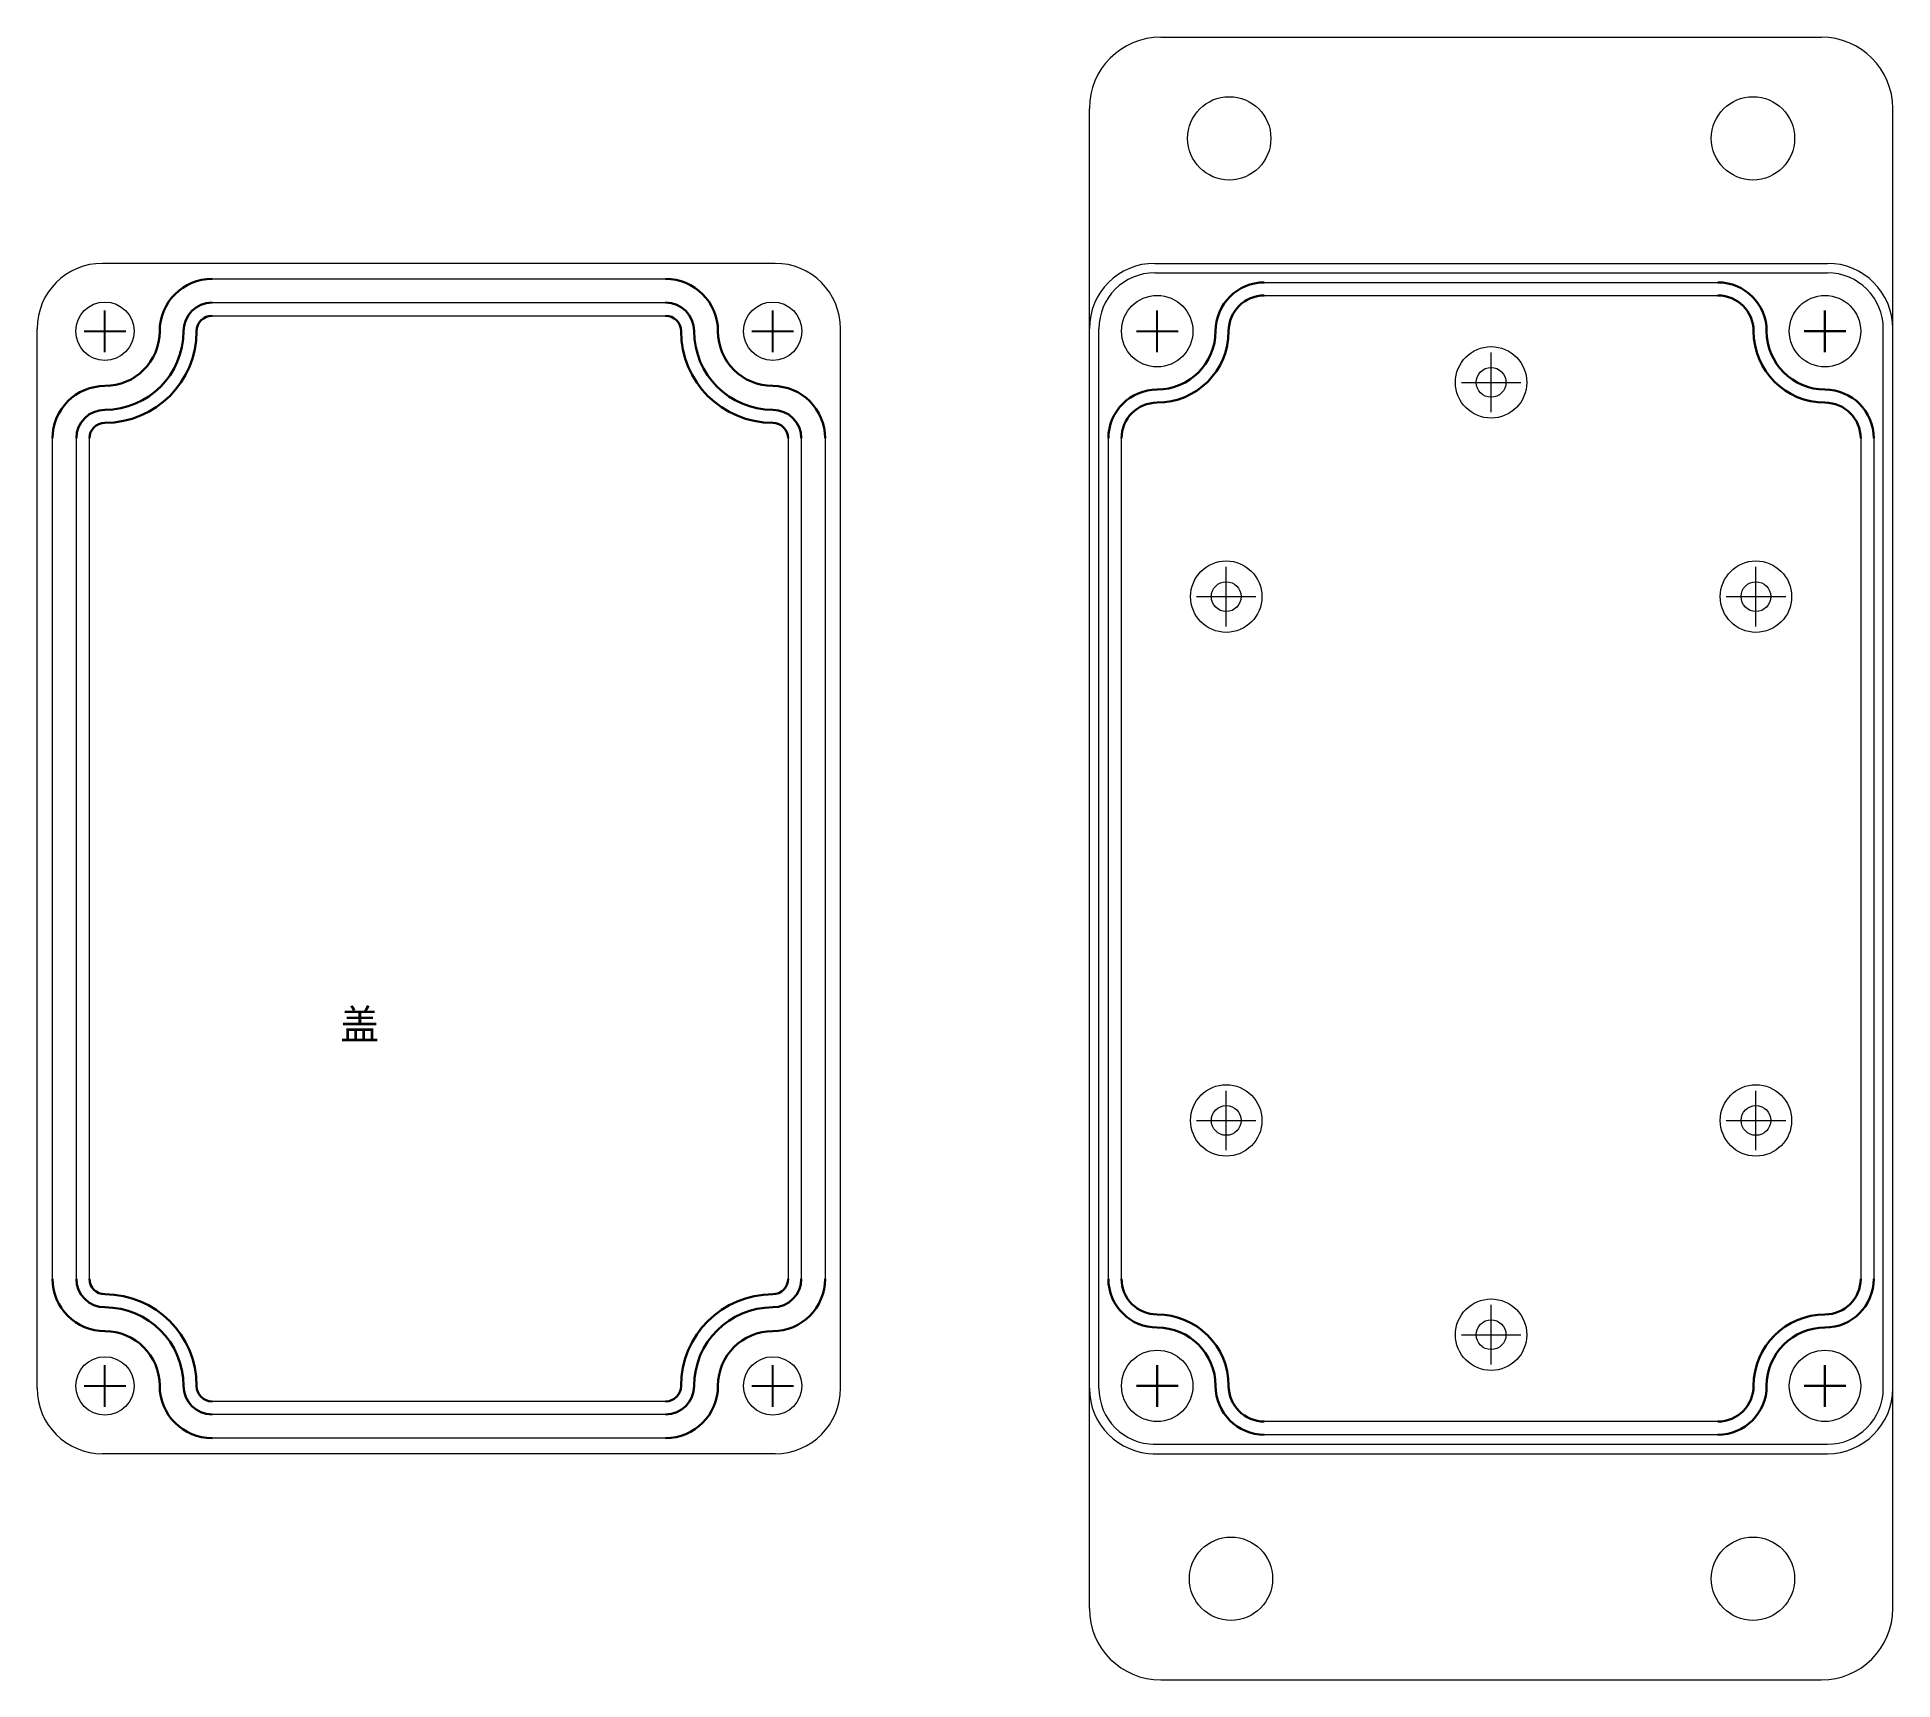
# Model space of a CAD drawing. Header units: millimetres. Extents: x 7174 to 7330, y -256 to -118.
import ezdxf

# ---------------------------------------------------------------- set-up
doc = ezdxf.new("R2010")
doc.units = ezdxf.units.MM
doc.header["$LTSCALE"] = 0.3
doc.linetypes.add('CENTER2', pattern=[28.575, 19.05, -3.175, 3.175, -3.175])
doc.layers.get('0').update_dxf_attribs({"lineweight": 30})
doc.layers.add('A', color=1, linetype='CENTER2')
doc.layers.add('D', color=3, linetype='Continuous', lineweight=15)
doc.styles.get("Standard").update_dxf_attribs({"font": 'txt.shx'})

msp = doc.modelspace()

# ---------------------------------------------------------------- linework, layer by layer
at = {"color": 7, "lineweight": 20, "ltscale": 0.3}
for p, q in [((7188.43, -137.84), (7226.53, -137.84)), ((7276.83, -138.14), (7314.93, -138.14)), ((7188.43, -139.84), (7226.53, -139.84)), ((7276.83, -139.24), (7314.93, -139.24)), ((7188.43, -140.94), (7226.53, -140.94)), ((7175.03, -221.84), (7175.03, -151.24)), ((7177.03, -221.84), (7177.03, -151.24)), ((7178.13, -221.84), (7178.13, -151.24)), ((7236.83, -151.24), (7236.83, -221.84)), ((7237.93, -151.24), (7237.93, -221.84)), ((7239.93, -151.24), (7239.93, -221.84)), ((7263.73, -221.84), (7263.73, -151.24)), ((7264.83, -221.84), (7264.83, -151.24)), ((7326.93, -151.24), (7326.93, -221.84)), ((7328.03, -151.24), (7328.03, -221.84)), ((7226.53, -232.14), (7188.43, -232.14)), ((7226.53, -233.24), (7188.43, -233.24)), ((7314.93, -233.84), (7276.83, -233.84)), ((7226.53, -235.24), (7188.28, -235.24)), ((7314.93, -234.94), (7276.83, -234.94))]:
    msp.add_line(p, q, dxfattribs=at)
at = {"color": 7}
for p, q in [((7323.93, -143.99), (7323.93, -140.49)), ((7322.18, -142.24), (7325.68, -142.24)), ((7267.83, -232.59), (7267.83, -229.09)), ((7323.93, -232.59), (7323.93, -229.09)), ((7266.08, -230.84), (7269.58, -230.84)), ((7322.18, -230.84), (7325.68, -230.84))]:
    msp.add_line(p, q, dxfattribs=at)
at = {"color": 7, "ltscale": 0.3}
for centre, radius, start, end in [((7188.43, -142.24), 4.4, 90, 180), ((7226.53, -142.24), 4.4, 0, 90), ((7276.83, -142.24), 4.1, 90, 180), ((7314.93, -142.24), 4.1, 0, 90), ((7188.43, -142.24), 2.4, 90, 180), ((7226.53, -142.24), 2.4, 0, 90), ((7276.83, -142.24), 3, 90, 180), ((7314.93, -142.24), 3, 0, 90), ((7188.43, -142.24), 1.3, 90, 180), ((7226.53, -142.24), 1.3, 0, 90), ((7179.43, -142.24), 4.6, 270, 0), ((7179.43, -142.24), 7.7, 270, 0), ((7179.43, -142.24), 6.6, 270, 0), ((7235.53, -142.24), 7.7, 180, 270), ((7235.53, -142.24), 6.6, 180, 270), ((7235.53, -142.24), 4.6, 180, 270), ((7267.83, -142.24), 6, 270, 0), ((7267.83, -142.24), 4.9, 270, 0), ((7323.93, -142.24), 6, 180, 270), ((7323.93, -142.24), 4.9, 180, 270), ((7179.43, -151.24), 4.4, 90, 180), ((7235.53, -151.24), 4.4, 0, 90), ((7267.83, -151.24), 4.1, 90, 180), ((7323.93, -151.24), 4.1, 0, 90), ((7179.43, -151.24), 2.4, 90, 180), ((7235.53, -151.24), 2.4, 0, 90), ((7267.83, -151.24), 3, 90, 180), ((7323.93, -151.24), 3, 0, 90), ((7179.43, -151.24), 1.3, 90, 180), ((7235.53, -151.24), 1.3, 0, 90), ((7179.43, -221.84), 4.4, 180, 270), ((7179.43, -221.84), 2.4, 180, 270), ((7179.43, -221.84), 1.3, 180, 270), ((7235.53, -221.84), 4.4, 270, 0), ((7235.53, -221.84), 1.3, 270, 0), ((7235.53, -221.84), 2.4, 270, 0), ((7267.83, -221.84), 4.1, 180, 270), ((7267.83, -221.84), 3, 180, 270), ((7323.93, -221.84), 3, 270, 0), ((7323.93, -221.84), 4.1, 270, 0), ((7179.43, -230.84), 7.7, 0, 90), ((7179.43, -230.84), 6.6, 0, 90), ((7235.53, -230.84), 7.7, 90, 180), ((7235.53, -230.84), 6.6, 90, 180), ((7267.83, -230.84), 6, 0, 90), ((7267.83, -230.84), 4.9, 0, 90), ((7323.93, -230.84), 6, 90, 180), ((7323.93, -230.84), 4.9, 90, 180), ((7179.43, -230.84), 4.6, 0, 90), ((7235.53, -230.84), 4.6, 90, 180), ((7188.43, -230.84), 4.4, 180, 270), ((7188.43, -230.84), 2.4, 180, 270), ((7188.43, -230.84), 1.3, 180, 270), ((7226.53, -230.84), 4.4, 270, 0), ((7226.53, -230.84), 1.3, 270, 0), ((7226.53, -230.84), 2.4, 270, 0), ((7276.83, -230.84), 4.1, 180, 270), ((7276.83, -230.84), 3, 180, 270), ((7314.93, -230.84), 3, 270, 0), ((7314.93, -230.84), 4.1, 270, 0)]:
    msp.add_arc(centre, radius, start, end, dxfattribs=at)
at = {"layer": 'A', "color": 7}
for p, q in [((7179.43, -143.99), (7179.43, -140.49)), ((7235.53, -143.99), (7235.53, -140.49)), ((7267.83, -143.99), (7267.83, -140.49)), ((7177.68, -142.24), (7181.18, -142.24)), ((7233.78, -142.24), (7237.28, -142.24)), ((7266.08, -142.24), (7269.58, -142.24)), ((7179.43, -232.59), (7179.43, -229.09)), ((7235.53, -232.59), (7235.53, -229.09)), ((7177.68, -230.84), (7181.18, -230.84)), ((7233.78, -230.84), (7237.28, -230.84))]:
    msp.add_line(p, q, dxfattribs=at)
at = {"layer": 'D', "color": 7, "linetype": 'ByBlock', "ltscale": 0.3}
for p, q in [((7268.13, -117.54), (7323.63, -117.54)), ((7262.13, -249.54), (7262.13, -123.54)), ((7329.63, -249.54), (7329.63, -123.54)), ((7235.73, -136.54), (7179.23, -136.54)), ((7267.63, -136.54), (7324.13, -136.54)), ((7267.63, -137.34), (7324.13, -137.34)), ((7173.73, -231.04), (7173.73, -142.04)), ((7241.23, -231.04), (7241.23, -142.04)), ((7262.93, -231.04), (7262.93, -142.04)), ((7328.83, -231.04), (7328.83, -142.04)), ((7235.73, -236.54), (7179.23, -236.54)), ((7267.48, -235.74), (7324.13, -235.74)), ((7267.48, -236.54), (7324.13, -236.54)), ((7268.13, -255.54), (7323.63, -255.54))]:
    msp.add_line(p, q, dxfattribs=at)
at = {"layer": 'D', "color": 7, "linetype": 'ByBlock'}
for p, q in [((7295.88, -149.04), (7295.88, -144.04)), ((7293.38, -146.54), (7298.38, -146.54)), ((7293.38, -146.54), (7298.38, -146.54)), ((7273.63, -167.04), (7273.63, -162.04)), ((7318.13, -167.04), (7318.13, -162.04)), ((7271.13, -164.54), (7276.13, -164.54)), ((7315.63, -164.54), (7320.63, -164.54)), ((7273.63, -211.04), (7273.63, -206.04)), ((7318.13, -211.04), (7318.13, -206.04)), ((7271.13, -208.54), (7276.13, -208.54)), ((7315.63, -208.54), (7320.63, -208.54)), ((7295.88, -229.04), (7295.88, -224.04)), ((7293.38, -226.54), (7298.38, -226.54))]:
    msp.add_line(p, q, dxfattribs=at)
at = {"layer": 'D', "color": 7, "linetype": 'ByBlock', "ltscale": 0.3}
for centre, radius in [((7273.88, -126.04), 3.5), ((7317.88, -126.04), 3.5), ((7179.43, -142.24), 2.45), ((7235.53, -142.24), 2.45), ((7267.83, -142.24), 3), ((7323.93, -142.24), 3), ((7295.88, -146.54), 3), ((7295.88, -146.54), 1.25), ((7273.63, -164.54), 3), ((7318.13, -164.54), 3), ((7273.63, -164.54), 1.25), ((7318.13, -164.54), 1.25), ((7273.63, -208.54), 3), ((7318.13, -208.54), 3), ((7273.63, -208.54), 1.25), ((7318.13, -208.54), 1.25), ((7295.88, -226.54), 3), ((7295.88, -226.54), 1.25), ((7179.43, -230.84), 2.45), ((7235.53, -230.84), 2.45), ((7267.83, -230.84), 3), ((7323.93, -230.84), 3), ((7274.03, -247.04), 3.5), ((7317.88, -247.04), 3.5)]:
    msp.add_circle(centre, radius, dxfattribs=at)
for centre, radius, start, end in [((7268.13, -123.54), 6, 90, 180), ((7323.63, -123.54), 6, 0, 90), ((7179.23, -142.04), 5.5, 90, 180), ((7235.73, -142.04), 5.5, 0, 90), ((7267.63, -142.04), 5.5, 90, 180), ((7324.13, -142.04), 5.5, 0, 90), ((7267.63, -142.04), 4.7, 90, 180), ((7324.13, -142.04), 4.7, 0, 90), ((7179.23, -231.04), 5.5, 180, 270), ((7235.73, -231.04), 5.5, 270, 0), ((7267.63, -231.04), 5.5, 180, 270), ((7267.63, -231.04), 4.7, 180, 270), ((7324.13, -231.04), 4.7, 270, 0), ((7324.13, -231.04), 5.5, 270, 0), ((7268.13, -249.54), 6, 180, 270), ((7323.63, -249.54), 6, 270, 0)]:
    msp.add_arc(centre, radius, start, end, dxfattribs=at)

# ---------------------------------------------------------------- texts
at = {"layer": 'D', "color": 7, "linetype": 'ByBlock', "ltscale": 0.3, "insert": (7199.21, -199.23), "char_height": 2.5, "width": 29.9895, "attachment_point": 1}
msp.add_mtext('{\\fTxt|b0|i0|c134|p2;盖}', dxfattribs=at)

doc.saveas('drawing.dxf')
